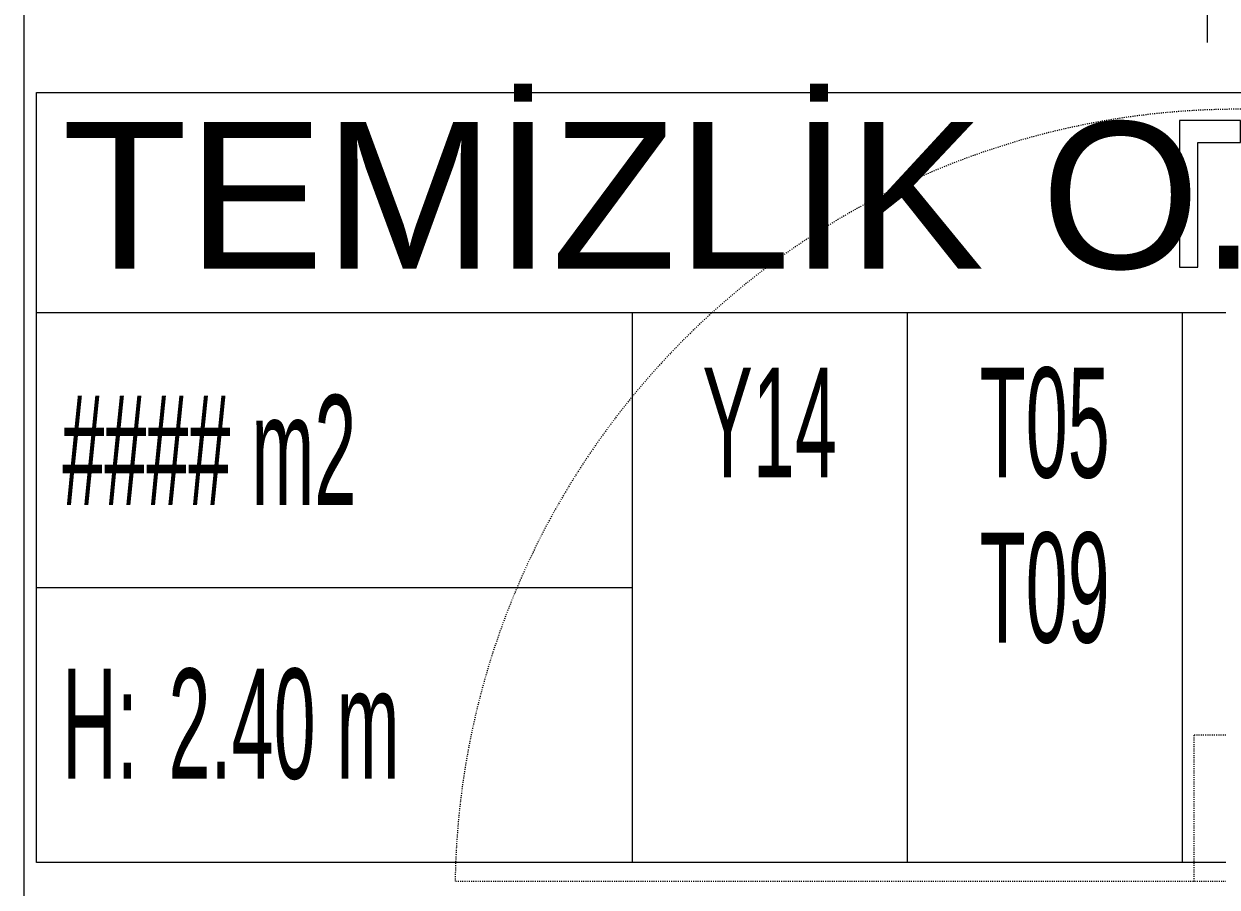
# Model space of a CAD drawing. Extents: x -1439 to 34962, y -872 to 8330.
# Drawn here: x 4342.8 to 4464.8, y 3211.1 to 3299.4 of the extents above; entities that cross this region are included whole.
import ezdxf
from ezdxf.enums import TextEntityAlignment as Align

# ---------------------------------------------------------------- set-up
doc = ezdxf.new("R2010")
doc.units = 0
doc.linetypes.add('DOT2', pattern=[0.125, 0, -0.125])
doc.layers.get('0').update_dxf_attribs({"color": 9, "lineweight": 9})
for name, color, linetype, lineweight in [('06D', 9, 'Continuous', 9), ('10', 9, 'Continuous', 9), ('14', 9, 'Continuous', 9), ('20', 9, 'DOT2', 9), ('21_MAHAL', 9, 'Continuous', 9)]:
    doc.layers.add(name, color=color, linetype=linetype, lineweight=lineweight)
doc.styles.add('Arial', font='arial.ttf', dxfattribs={"height": 2.5})
doc.styles.add('MuuM_TEXT-STANDART', font='ARIALN.TTF')

# ---------------------------------------------------------------- blocks, each defined once
blk = doc.blocks.new('p-krt-ahsapkapi90lık_2')
at = {"layer": '06D'}
blk.add_lwpolyline([(-82.02, -13.58), (-82.02, -19.83), (-67.02, -19.83), (-67.02, -17.95), (-79.77, -17.95), (-79.77, -17.95), (-79.77, -13.58), (-82.02, -13.58)], dxfattribs=at)
at = {"layer": '20'}
for points in [[(-4.2, -12.32), (-4.2, -18.32), (-19.2, -18.32), (-19.2, -12.32), (-4.2, -12.32)], [(-4.2, -12.32), (-4.2, -93.93)]]:
    blk.add_lwpolyline(points, dxfattribs=at)
blk.add_arc((-3, -13.75), 80.19, 178.4112, 269.139, dxfattribs=at)
blk = doc.blocks.new('0_roomno2')
blk.add_lwpolyline([(19.375, -10.5), (0, -10.5), (0, 0), (19.375, 0)], close=True)
for points in [[(0, -3), (19.375, -3)], [(8.125, -3), (8.125, -10.5)], [(11.875, -3), (11.875, -10.5)], [(15.625, -3), (15.625, -10.5)], [(0, -6.75), (8.125, -6.75)]]:
    blk.add_lwpolyline(points)
at = {"style": 'MuuM_TEXT-STANDART', "width": 0.6}
blk.add_text('H:', height=1.5, dxfattribs=at).set_placement((0.35, -8.608), align=Align.MIDDLE_LEFT)
at = {"style": 'Arial'}
blk.add_attdef('ODANO', (0, 1.17), '', height=2, dxfattribs=at)
blk.add_attdef('MEKANADI', text='', height=2, dxfattribs=at).set_placement((0.35, -3), align=Align.BOTTOM_LEFT)
at = {"style": 'MuuM_TEXT-STANDART', "width": 0.6}
for tag, p in [('YER01', (10, -4.5)), ('TAVAN01', (13.75, -4.5)), ('DUVAR01', (17.5, -4.5)), ('YER02', (10, -6.75)), ('TAVAN02', (13.75, -6.75)), ('DUVAR02', (17.5, -6.75)), ('YER03', (10, -9)), ('TAVAN03', (13.75, -9)), ('DUVAR03', (17.5, -9))]:
    blk.add_attdef(tag, text='', height=1.5, dxfattribs=at).set_placement(p, align=Align.MIDDLE_CENTER)
for tag, p in [('M2', (0.35, -4.875)), ('TEMIZTAVANYUKSEKLIGI', (1.8, -8.608))]:
    blk.add_attdef(tag, text='', height=1.5, dxfattribs=at).set_placement(p, align=Align.MIDDLE_LEFT)

msp = doc.modelspace()

# ---------------------------------------------------------------- linework, layer by layer
at = {"layer": '14'}
msp.add_lwpolyline([(4463.84, 3297.5), (4463.84, 3345.5), (4342.77, 3345.5), (4342.77, 3159.5), (4398.84, 3159.5), (4398.84, 3194.5), (4463.84, 3194.5), (4463.84, 3207.5)], dxfattribs=at)

# ---------------------------------------------------------------- block references
at = {"layer": '10', "rotation": 270}
msp.add_blockref('p-krt-ahsapkapi90lık_2', (4480.81, 3207.5), dxfattribs=at)
at = {"layer": '21_MAHAL'}
ref = msp.add_blockref('0_roomno2', (4344.06, 3292.39), dxfattribs=dict(at, xscale=7.5, yscale=7.5, zscale=7.5))
ref.add_attrib('MEKANADI', 'TEMİZLİK O.', dxfattribs={"layer": '0', "height": 15, "style": 'Arial'}).set_placement((4346.69, 3269.89), align=Align.BOTTOM_LEFT)
ref.add_attrib('M2', '#### m2', dxfattribs={"layer": '0', "height": 11.25, "style": 'MuuM_TEXT-STANDART', "width": 0.6}).set_placement((4346.69, 3255.82), align=Align.MIDDLE_LEFT)
ref.add_attrib('TEMIZTAVANYUKSEKLIGI', '2.40 m', dxfattribs={"layer": '0', "height": 11.25, "style": 'MuuM_TEXT-STANDART', "width": 0.6}).set_placement((4357.56, 3227.83), align=Align.MIDDLE_LEFT)
ref.add_attrib('YER01', 'Y14', dxfattribs={"layer": '0', "height": 11.25, "style": 'MuuM_TEXT-STANDART', "width": 0.6}).set_placement((4419.06, 3258.64), align=Align.MIDDLE_CENTER)
ref.add_attrib('TAVAN01', 'T05', dxfattribs={"layer": '0', "height": 11.25, "style": 'MuuM_TEXT-STANDART', "width": 0.6}).set_placement((4447.19, 3258.64), align=Align.MIDDLE_CENTER)
ref.add_attrib('TAVAN02', 'T09', dxfattribs={"layer": '0', "height": 11.25, "style": 'MuuM_TEXT-STANDART', "width": 0.6}).set_placement((4447.19, 3241.76), align=Align.MIDDLE_CENTER)

doc.saveas('drawing.dxf')
